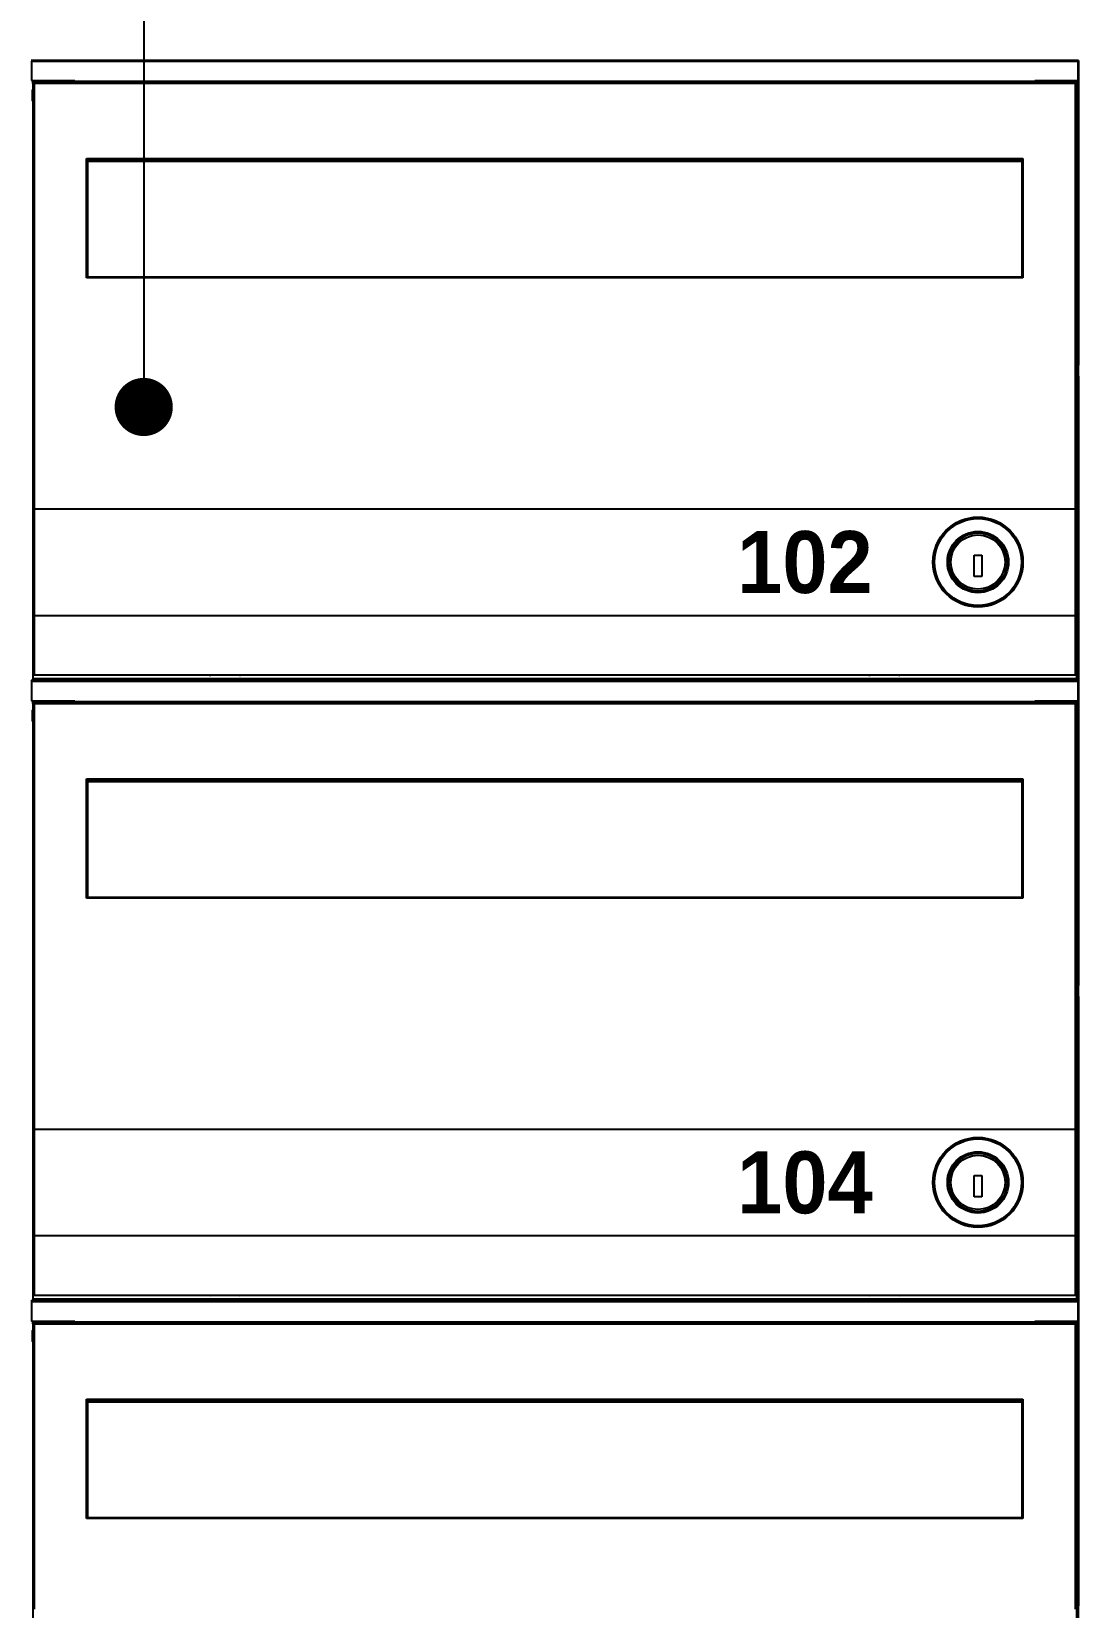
# Model space of a CAD drawing. Header units: millimetres. Extents: x 209 to 75467, y 6568 to 12199.
# Drawn here: x 74873.7 to 75008.7, y 7549.5 to 7752.8 of the extents above; entities that cross this region are included whole.
import ezdxf

# ---------------------------------------------------------------- set-up
doc = ezdxf.new("R2010")
doc.units = ezdxf.units.MM
doc.header["$MEASUREMENT"] = 0
doc.layers.add('A-XXXX-TXT1', color=3, linetype='CONTINUOUS', lineweight=25)
for name, color, linetype in [('ELEV1', 7, 'CONTINUOUS'), ('ELEV2', 9, 'CONTINUOUS'), ('SYMB', 7, 'CONTINUOUS')]:
    doc.layers.add(name, color=color, linetype=linetype)
doc.styles.add('돋움', font='')
doc.styles.get('돋움').set_extended_font_data('DotumChe')

msp = doc.modelspace()

# ---------------------------------------------------------------- linework, layer by layer
at = {"layer": 'ELEV1', "extrusion": (0, 1, 0)}
for p, q in [((74873.7, 7749.04), (74898, 7749.04)), ((74873.7, 7749.04), (74873.78, 7748.97)), ((75008.7, 7749.04), (74873.7, 7749.04)), ((74873.78, 7746.46), (74873.78, 7748.97)), ((74873.78, 7748.97), (75008.63, 7748.97)), ((74899.4, 7749.04), (74983, 7749.04)), ((74984.4, 7749.04), (75008.7, 7749.04)), ((75008.7, 7749.04), (75008.63, 7748.97)), ((75008.63, 7748.97), (75008.63, 7746.46)), ((75008.7, 7749.04), (75008.7, 7709.74)), ((75008.7, 7669.04), (75008.7, 7749.04)), ((74873.89, 7746.35), (74873.78, 7746.46)), ((74873.78, 7746.46), (74879.33, 7746.46)), ((74874.08, 7746.35), (74873.89, 7746.35)), ((74874.08, 7746.35), (74874.08, 7746.24)), ((74874.08, 7746.35), (75008.33, 7746.35)), ((74874.08, 7746.24), (75008.33, 7746.24)), ((74874.08, 7746.24), (74874.08, 7746.1)), ((74874.08, 7746.1), (75008.33, 7746.1)), ((74874.08, 7746.1), (74874.08, 7745.5)), ((74879.33, 7746.35), (74879.33, 7746.46)), ((75003.08, 7746.46), (75008.63, 7746.46)), ((75003.08, 7746.46), (75003.08, 7746.35)), ((75008.33, 7746.24), (75008.33, 7746.35)), ((75008.52, 7746.35), (75008.33, 7746.35)), ((75008.33, 7746.1), (75008.33, 7746.24)), ((75008.33, 7745.5), (75008.33, 7746.1)), ((75008.63, 7746.46), (75008.52, 7746.35)), ((74873.97, 7669.31), (74873.97, 7744.86)), ((74873.97, 7744.86), (74874.08, 7744.86)), ((74874.08, 7745.5), (74874.08, 7744.91)), ((74874.08, 7744.91), (74874.08, 7744.32)), ((74874.08, 7744.32), (74874.08, 7743.72)), ((74874.08, 7743.72), (74874.08, 7743.13)), ((75008.33, 7744.91), (75008.33, 7745.5)), ((75008.33, 7744.32), (75008.33, 7744.91)), ((75008.33, 7744.86), (75008.44, 7744.86)), ((75008.33, 7743.72), (75008.33, 7744.32)), ((75008.33, 7743.13), (75008.33, 7743.72)), ((75008.44, 7744.86), (75008.44, 7669.31)), ((74874.08, 7743.13), (74874.08, 7742.54)), ((74874.08, 7742.54), (74874.08, 7741.94)), ((74874.08, 7741.94), (74874.08, 7741.35)), ((75008.33, 7742.54), (75008.33, 7743.13)), ((75008.33, 7741.94), (75008.33, 7742.54)), ((75008.33, 7741.35), (75008.33, 7741.94)), ((74874.08, 7741.35), (74874.08, 7740.76)), ((74874.08, 7740.76), (74874.08, 7740.16)), ((74874.08, 7740.16), (74874.08, 7739.57)), ((74874.08, 7739.57), (74874.08, 7738.98)), ((75008.33, 7740.76), (75008.33, 7741.35)), ((75008.33, 7740.16), (75008.33, 7740.76)), ((75008.33, 7739.57), (75008.33, 7740.16)), ((75008.33, 7738.98), (75008.33, 7739.57)), ((74874.08, 7738.98), (74874.08, 7738.38)), ((74874.08, 7738.38), (74874.08, 7737.79)), ((74874.08, 7737.79), (74874.08, 7737.2)), ((75008.33, 7738.38), (75008.33, 7738.98)), ((75008.33, 7737.79), (75008.33, 7738.38)), ((75008.33, 7737.2), (75008.33, 7737.79)), ((74874.08, 7737.2), (74874.08, 7736.6)), ((74874.08, 7736.6), (74874.08, 7736.01)), ((74874.08, 7736.01), (74874.08, 7735.42)), ((74880.85, 7736.01), (74880.85, 7736.4)), ((74880.85, 7736.4), (75001.55, 7736.4)), ((74880.85, 7736.25), (74881, 7736.25)), ((74880.85, 7735.42), (74880.85, 7736.01)), ((74881, 7736.05), (74881, 7736.25)), ((74881, 7736.25), (75001.4, 7736.25)), ((74881, 7736.01), (74881, 7736.05)), ((74881, 7736.05), (75001.4, 7736.05)), ((74881, 7735.42), (74881, 7736.01)), ((75001.4, 7736.25), (75001.55, 7736.25)), ((75001.4, 7736.25), (75001.4, 7736.05)), ((75001.4, 7736.05), (75001.4, 7736.01)), ((75001.4, 7736.01), (75001.4, 7735.42)), ((75001.55, 7736.4), (75001.55, 7736.01)), ((75001.55, 7736.01), (75001.55, 7735.42)), ((75008.33, 7736.6), (75008.33, 7737.2)), ((75008.33, 7736.01), (75008.33, 7736.6)), ((75008.33, 7735.42), (75008.33, 7736.01)), ((74874.08, 7735.42), (74874.08, 7734.82)), ((74874.08, 7734.82), (74874.08, 7734.23)), ((74874.08, 7734.23), (74874.08, 7733.64)), ((74874.08, 7733.64), (74874.08, 7733.04)), ((74880.85, 7734.82), (74880.85, 7735.42)), ((74880.85, 7734.23), (74880.85, 7734.82)), ((74880.85, 7733.64), (74880.85, 7734.23)), ((74880.85, 7733.04), (74880.85, 7733.64)), ((74881, 7734.82), (74881, 7735.42)), ((74881, 7734.23), (74881, 7734.82)), ((74881, 7733.64), (74881, 7734.23)), ((74881, 7733.04), (74881, 7733.64)), ((75001.4, 7735.42), (75001.4, 7734.82)), ((75001.4, 7734.82), (75001.4, 7734.23)), ((75001.4, 7734.23), (75001.4, 7733.64)), ((75001.4, 7733.64), (75001.4, 7733.04)), ((75001.55, 7735.42), (75001.55, 7734.82)), ((75001.55, 7734.82), (75001.55, 7734.23)), ((75001.55, 7734.23), (75001.55, 7733.64)), ((75001.55, 7733.64), (75001.55, 7733.04)), ((75008.33, 7734.82), (75008.33, 7735.42)), ((75008.33, 7734.23), (75008.33, 7734.82)), ((75008.33, 7733.64), (75008.33, 7734.23)), ((75008.33, 7733.04), (75008.33, 7733.64)), ((74874.08, 7733.04), (74874.08, 7732.45)), ((74874.08, 7732.45), (74874.08, 7731.86)), ((74874.08, 7731.86), (74874.08, 7731.26)), ((74880.85, 7732.45), (74880.85, 7733.04)), ((74880.85, 7731.86), (74880.85, 7732.45)), ((74880.85, 7731.26), (74880.85, 7731.86)), ((74881, 7732.45), (74881, 7733.04)), ((74881, 7731.86), (74881, 7732.45)), ((74881, 7731.26), (74881, 7731.86)), ((75001.4, 7733.04), (75001.4, 7732.45)), ((75001.4, 7732.45), (75001.4, 7731.86)), ((75001.4, 7731.86), (75001.4, 7731.26)), ((75001.55, 7733.04), (75001.55, 7732.45)), ((75001.55, 7732.45), (75001.55, 7731.86)), ((75001.55, 7731.86), (75001.55, 7731.26)), ((75008.33, 7732.45), (75008.33, 7733.04)), ((75008.33, 7731.86), (75008.33, 7732.45)), ((75008.33, 7731.26), (75008.33, 7731.86)), ((74874.08, 7731.26), (74874.08, 7730.67)), ((74874.08, 7730.67), (74874.08, 7730.08)), ((74874.08, 7730.08), (74874.08, 7729.48)), ((74874.08, 7729.48), (74874.08, 7728.89)), ((74880.85, 7730.67), (74880.85, 7731.26)), ((74880.85, 7730.08), (74880.85, 7730.67)), ((74880.85, 7729.48), (74880.85, 7730.08)), ((74880.85, 7728.89), (74880.85, 7729.48)), ((74881, 7730.67), (74881, 7731.26)), ((74881, 7730.08), (74881, 7730.67)), ((74881, 7729.48), (74881, 7730.08)), ((74881, 7728.89), (74881, 7729.48)), ((75001.4, 7731.26), (75001.4, 7730.67)), ((75001.4, 7730.67), (75001.4, 7730.08)), ((75001.4, 7730.08), (75001.4, 7729.48)), ((75001.4, 7729.48), (75001.4, 7728.89)), ((75001.55, 7731.26), (75001.55, 7730.67)), ((75001.55, 7730.67), (75001.55, 7730.08)), ((75001.55, 7730.08), (75001.55, 7729.48)), ((75001.55, 7729.48), (75001.55, 7728.89)), ((75008.33, 7730.67), (75008.33, 7731.26)), ((75008.33, 7730.08), (75008.33, 7730.67)), ((75008.33, 7729.48), (75008.33, 7730.08)), ((75008.33, 7728.89), (75008.33, 7729.48)), ((74874.08, 7728.89), (74874.08, 7728.3)), ((74874.08, 7728.3), (74874.08, 7727.7)), ((74874.08, 7727.7), (74874.08, 7727.11)), ((74880.85, 7728.3), (74880.85, 7728.89)), ((74880.85, 7727.7), (74880.85, 7728.3)), ((74880.85, 7727.11), (74880.85, 7727.7)), ((74881, 7728.3), (74881, 7728.89)), ((74881, 7727.7), (74881, 7728.3)), ((74881, 7727.11), (74881, 7727.7)), ((75001.4, 7728.89), (75001.4, 7728.3)), ((75001.4, 7728.3), (75001.4, 7727.7)), ((75001.4, 7727.7), (75001.4, 7727.11)), ((75001.55, 7728.89), (75001.55, 7728.3)), ((75001.55, 7728.3), (75001.55, 7727.7)), ((75001.55, 7727.7), (75001.55, 7727.11)), ((75008.33, 7728.3), (75008.33, 7728.89)), ((75008.33, 7727.7), (75008.33, 7728.3)), ((75008.33, 7727.11), (75008.33, 7727.7)), ((74874.08, 7727.11), (74874.08, 7726.52)), ((74874.08, 7726.52), (74874.08, 7725.92)), ((74874.08, 7725.92), (74874.08, 7725.33)), ((74874.08, 7725.33), (74874.08, 7724.74)), ((74880.85, 7726.52), (74880.85, 7727.11)), ((74880.85, 7725.92), (74880.85, 7726.52)), ((74880.85, 7725.33), (74880.85, 7725.92)), ((74880.85, 7724.74), (74880.85, 7725.33)), ((74881, 7726.52), (74881, 7727.11)), ((74881, 7725.92), (74881, 7726.52)), ((74881, 7725.33), (74881, 7725.92)), ((74881, 7724.74), (74881, 7725.33)), ((75001.4, 7727.11), (75001.4, 7726.52)), ((75001.4, 7726.52), (75001.4, 7725.92)), ((75001.4, 7725.92), (75001.4, 7725.33)), ((75001.4, 7725.33), (75001.4, 7724.74)), ((75001.55, 7727.11), (75001.55, 7726.52)), ((75001.55, 7726.52), (75001.55, 7725.92)), ((75001.55, 7725.92), (75001.55, 7725.33)), ((75001.55, 7725.33), (75001.55, 7724.74)), ((75008.33, 7726.52), (75008.33, 7727.11)), ((75008.33, 7725.92), (75008.33, 7726.52)), ((75008.33, 7725.33), (75008.33, 7725.92)), ((75008.33, 7724.74), (75008.33, 7725.33)), ((74874.08, 7724.74), (74874.08, 7724.14)), ((74874.08, 7724.14), (74874.08, 7723.55)), ((74874.08, 7723.55), (74874.08, 7722.96)), ((74880.85, 7724.14), (74880.85, 7724.74)), ((74880.85, 7723.55), (74880.85, 7724.14)), ((74880.85, 7722.96), (74880.85, 7723.55)), ((74881, 7724.14), (74881, 7724.74)), ((74881, 7723.55), (74881, 7724.14)), ((74881, 7722.96), (74881, 7723.55)), ((75001.4, 7724.74), (75001.4, 7724.14)), ((75001.4, 7724.14), (75001.4, 7723.55)), ((75001.4, 7723.55), (75001.4, 7722.96)), ((75001.55, 7724.74), (75001.55, 7724.14)), ((75001.55, 7724.14), (75001.55, 7723.55)), ((75001.55, 7723.55), (75001.55, 7722.96)), ((75008.33, 7724.14), (75008.33, 7724.74)), ((75008.33, 7723.55), (75008.33, 7724.14)), ((75008.33, 7722.96), (75008.33, 7723.55)), ((74874.08, 7722.96), (74874.08, 7722.36)), ((74874.08, 7722.36), (74874.08, 7721.77)), ((74874.08, 7721.77), (74874.08, 7721.18)), ((74880.85, 7722.36), (74880.85, 7722.96)), ((74880.85, 7721.77), (74880.85, 7722.36)), ((74880.85, 7721.18), (74880.85, 7721.77)), ((74881, 7722.36), (74881, 7722.96)), ((74881, 7721.77), (74881, 7722.36)), ((74881, 7721.33), (74881, 7721.77)), ((74881, 7721.15), (74881, 7721.33)), ((75001.4, 7722.96), (75001.4, 7722.36)), ((75001.4, 7722.36), (75001.4, 7721.77)), ((75001.4, 7721.77), (75001.4, 7721.33)), ((75001.4, 7721.33), (75001.4, 7721.15)), ((75001.55, 7722.96), (75001.55, 7722.36)), ((75001.55, 7722.36), (75001.55, 7721.77)), ((75001.55, 7721.77), (75001.55, 7721.18)), ((75008.33, 7722.36), (75008.33, 7722.96)), ((75008.33, 7721.77), (75008.33, 7722.36)), ((75008.33, 7721.18), (75008.33, 7721.77)), ((74874.08, 7721.18), (74874.08, 7720.59)), ((74874.08, 7720.59), (74874.08, 7719.99)), ((74874.08, 7719.99), (74874.08, 7719.4)), ((74874.08, 7719.4), (74874.08, 7718.81)), ((74880.85, 7721), (74880.85, 7721.18)), ((75001.55, 7721), (74880.85, 7721)), ((74881, 7721.15), (75001.4, 7721.15)), ((75001.55, 7721.18), (75001.55, 7721)), ((75008.33, 7720.59), (75008.33, 7721.18)), ((75008.33, 7719.99), (75008.33, 7720.59)), ((75008.33, 7719.4), (75008.33, 7719.99)), ((75008.33, 7718.81), (75008.33, 7719.4)), ((74874.08, 7718.81), (74874.08, 7718.21)), ((74874.08, 7718.21), (74874.08, 7717.62)), ((74874.08, 7717.62), (74874.08, 7717.03)), ((75008.33, 7718.21), (75008.33, 7718.81)), ((75008.33, 7717.62), (75008.33, 7718.21)), ((75008.33, 7717.03), (75008.33, 7717.62)), ((74874.08, 7717.03), (74874.08, 7716.43)), ((74874.08, 7716.43), (74874.08, 7715.84)), ((74874.08, 7715.84), (74874.08, 7715.25)), ((74874.08, 7715.25), (74874.08, 7714.65)), ((75008.33, 7716.43), (75008.33, 7717.03)), ((75008.33, 7715.84), (75008.33, 7716.43)), ((75008.33, 7715.25), (75008.33, 7715.84)), ((75008.33, 7714.65), (75008.33, 7715.25)), ((74874.08, 7714.65), (74874.08, 7714.06)), ((74874.08, 7714.06), (74874.08, 7713.47)), ((74874.08, 7713.47), (74874.08, 7712.87)), ((75008.33, 7714.06), (75008.33, 7714.65)), ((75008.33, 7713.47), (75008.33, 7714.06)), ((75008.33, 7712.87), (75008.33, 7713.47)), ((74874.08, 7712.87), (74874.08, 7712.28)), ((74874.08, 7712.28), (74874.08, 7711.69)), ((74874.08, 7711.69), (74874.08, 7711.09)), ((74874.08, 7711.09), (74874.08, 7710.5)), ((75008.33, 7712.28), (75008.33, 7712.87)), ((75008.33, 7711.69), (75008.33, 7712.28)), ((75008.33, 7711.09), (75008.33, 7711.69)), ((75008.33, 7710.5), (75008.33, 7711.09)), ((74874.08, 7710.5), (74874.08, 7709.91)), ((74874.08, 7709.91), (74874.08, 7709.31)), ((74874.08, 7709.31), (74874.08, 7708.72)), ((75008.33, 7709.91), (75008.33, 7710.5)), ((75008.33, 7709.31), (75008.33, 7709.91)), ((75008.33, 7708.72), (75008.33, 7709.31)), ((74874.08, 7708.72), (74874.08, 7708.13)), ((74874.08, 7708.13), (74874.08, 7707.53)), ((74874.08, 7707.53), (74874.08, 7706.94)), ((75008.33, 7708.13), (75008.33, 7708.72)), ((75008.33, 7707.53), (75008.33, 7708.13)), ((75008.33, 7706.94), (75008.33, 7707.53)), ((75008.7, 7708.34), (75008.7, 7669.04)), ((74874.08, 7706.94), (74874.08, 7706.35)), ((74874.08, 7706.35), (74874.08, 7705.75)), ((74874.08, 7705.75), (74874.08, 7705.16)), ((74874.08, 7705.16), (74874.08, 7704.57)), ((75008.33, 7706.35), (75008.33, 7706.94)), ((75008.33, 7705.75), (75008.33, 7706.35)), ((75008.33, 7705.16), (75008.33, 7705.75)), ((75008.33, 7704.57), (75008.33, 7705.16)), ((74874.08, 7704.57), (74874.08, 7703.97)), ((74874.08, 7703.97), (74874.08, 7703.38)), ((74874.08, 7703.38), (74874.08, 7702.79)), ((75008.33, 7703.97), (75008.33, 7704.57)), ((75008.33, 7703.38), (75008.33, 7703.97)), ((75008.33, 7702.79), (75008.33, 7703.38)), ((74874.08, 7702.79), (74874.08, 7702.19)), ((74874.08, 7702.19), (74874.08, 7701.6)), ((74874.08, 7701.6), (74874.08, 7701.01)), ((74874.08, 7701.01), (74874.08, 7700.41)), ((75008.33, 7702.19), (75008.33, 7702.79)), ((75008.33, 7701.6), (75008.33, 7702.19)), ((75008.33, 7701.01), (75008.33, 7701.6)), ((75008.33, 7700.41), (75008.33, 7701.01)), ((74874.08, 7700.41), (74874.08, 7699.82)), ((74874.08, 7699.82), (74874.08, 7699.23)), ((74874.08, 7699.23), (74874.08, 7698.63)), ((75008.33, 7699.82), (75008.33, 7700.41)), ((75008.33, 7699.23), (75008.33, 7699.82)), ((75008.33, 7698.63), (75008.33, 7699.23)), ((74874.08, 7698.63), (74874.08, 7698.04)), ((74874.08, 7698.04), (74874.08, 7697.45)), ((74874.08, 7697.45), (74874.08, 7696.86)), ((74874.08, 7696.86), (74874.08, 7696.26)), ((75008.33, 7698.04), (75008.33, 7698.63)), ((75008.33, 7697.45), (75008.33, 7698.04)), ((75008.33, 7696.86), (75008.33, 7697.45)), ((75008.33, 7696.26), (75008.33, 7696.86)), ((74874.08, 7696.26), (74874.08, 7695.67)), ((74874.08, 7695.67), (74874.08, 7695.08)), ((74874.08, 7695.08), (74874.08, 7694.48)), ((75008.33, 7695.67), (75008.33, 7696.26)), ((75008.33, 7695.08), (75008.33, 7695.67)), ((75008.33, 7694.48), (75008.33, 7695.08)), ((74874.08, 7694.48), (74874.08, 7693.89)), ((74874.08, 7693.89), (74874.08, 7693.3)), ((74874.08, 7693.3), (74874.08, 7692.7)), ((75008.33, 7693.89), (75008.33, 7694.48)), ((75008.33, 7693.3), (75008.33, 7693.89)), ((75008.33, 7692.7), (75008.33, 7693.3)), ((74874.08, 7692.7), (74874.08, 7692.11)), ((74874.08, 7692.11), (74874.08, 7691.52)), ((74874.08, 7691.52), (74874.08, 7691.22)), ((74874.08, 7691.22), (74874.08, 7677.48)), ((75008.33, 7692.11), (75008.33, 7692.7)), ((75008.33, 7691.52), (75008.33, 7692.11)), ((75008.33, 7691.22), (75008.33, 7691.52)), ((75008.33, 7677.48), (75008.33, 7691.22)), ((74995.25, 7685.23), (74996.25, 7685.23)), ((74995.25, 7682.48), (74995.25, 7685.23)), ((74996.25, 7685.23), (74996.25, 7682.48)), ((74992.11, 7683.45), (74992.06, 7683.45)), ((74992.1, 7683.3), (74992.15, 7683.3)), ((74999.35, 7683.3), (74999.41, 7683.3)), ((74999.45, 7683.45), (74999.39, 7683.45)), ((74996.25, 7682.48), (74995.25, 7682.48)), ((74874.08, 7677.48), (74874.08, 7677.18)), ((74874.08, 7677.18), (74874.08, 7676.59)), ((74874.08, 7676.59), (74874.08, 7676)), ((75008.33, 7677.18), (75008.33, 7677.48)), ((75008.33, 7676.59), (75008.33, 7677.18)), ((75008.33, 7676), (75008.33, 7676.59)), ((74874.08, 7676), (74874.08, 7675.4)), ((74874.08, 7675.4), (74874.08, 7674.81)), ((74874.08, 7674.81), (74874.08, 7674.22)), ((75008.33, 7675.4), (75008.33, 7676)), ((75008.33, 7674.81), (75008.33, 7675.4)), ((75008.33, 7674.22), (75008.33, 7674.81)), ((74874.08, 7674.22), (74874.08, 7673.62)), ((74874.08, 7673.62), (74874.08, 7673.03)), ((74874.08, 7673.03), (74874.08, 7672.44)), ((74874.08, 7672.44), (74874.08, 7671.85)), ((75008.33, 7673.62), (75008.33, 7674.22)), ((75008.33, 7673.03), (75008.33, 7673.62)), ((75008.33, 7672.44), (75008.33, 7673.03)), ((75008.33, 7671.85), (75008.33, 7672.44)), ((74874.08, 7671.85), (74874.08, 7671.25)), ((74874.08, 7671.25), (74874.08, 7670.66)), ((74874.08, 7670.66), (74874.08, 7670.07)), ((75008.33, 7671.25), (75008.33, 7671.85)), ((75008.33, 7670.66), (75008.33, 7671.25)), ((75008.33, 7670.07), (75008.33, 7670.66)), ((74873.7, 7669.04), (74873.97, 7669.31)), ((74898, 7669.04), (74873.7, 7669.04)), ((74873.7, 7669.04), (75008.7, 7669.04)), ((74873.7, 7669.04), (74898, 7669.04)), ((74873.7, 7669.04), (74873.78, 7668.97)), ((75008.7, 7669.04), (74873.7, 7669.04)), ((74873.78, 7666.46), (74873.78, 7668.97)), ((74873.78, 7668.97), (75008.63, 7668.97)), ((75008.44, 7669.31), (74873.97, 7669.31)), ((74874.08, 7670.07), (74874.08, 7669.92)), ((74874.08, 7669.92), (74874.08, 7669.81)), ((74874.08, 7669.81), (75008.33, 7669.81)), ((74896.88, 7669.78), (74896.86, 7669.79)), ((74900.53, 7669.78), (74896.88, 7669.78)), ((74983, 7669.04), (74899.4, 7669.04)), ((74899.4, 7669.04), (74983, 7669.04)), ((74981.88, 7669.78), (74981.86, 7669.79)), ((74985.53, 7669.78), (74981.88, 7669.78)), ((75008.7, 7669.04), (74984.4, 7669.04)), ((74984.4, 7669.04), (75008.7, 7669.04)), ((75008.33, 7669.92), (75008.33, 7670.07)), ((75008.33, 7669.81), (75008.33, 7669.92)), ((75008.7, 7669.04), (75008.44, 7669.31)), ((75008.7, 7669.04), (75008.63, 7668.97)), ((75008.63, 7668.97), (75008.63, 7666.46)), ((75008.7, 7669.04), (75008.7, 7629.74)), ((75008.7, 7589.04), (75008.7, 7669.04)), ((74873.89, 7666.35), (74873.78, 7666.46)), ((74873.78, 7666.46), (74879.33, 7666.46)), ((74874.08, 7666.35), (74873.89, 7666.35)), ((74874.08, 7666.35), (74874.08, 7666.24)), ((74874.08, 7666.35), (75008.33, 7666.35)), ((74879.33, 7666.35), (74879.33, 7666.46)), ((75003.08, 7666.46), (75008.63, 7666.46)), ((75003.08, 7666.46), (75003.08, 7666.35)), ((75008.33, 7666.24), (75008.33, 7666.35)), ((75008.52, 7666.35), (75008.33, 7666.35)), ((75008.63, 7666.46), (75008.52, 7666.35)), ((74873.97, 7589.31), (74873.97, 7664.86)), ((74873.97, 7664.86), (74874.08, 7664.86)), ((74874.08, 7666.24), (75008.33, 7666.24)), ((74874.08, 7666.24), (74874.08, 7666.1)), ((74874.08, 7666.1), (75008.33, 7666.1)), ((74874.08, 7666.1), (74874.08, 7665.5)), ((74874.08, 7665.5), (74874.08, 7664.91)), ((74874.08, 7664.91), (74874.08, 7664.32)), ((74874.08, 7664.32), (74874.08, 7663.72)), ((75008.33, 7666.1), (75008.33, 7666.24)), ((75008.33, 7665.5), (75008.33, 7666.1)), ((75008.33, 7664.91), (75008.33, 7665.5)), ((75008.33, 7664.32), (75008.33, 7664.91)), ((75008.33, 7664.86), (75008.44, 7664.86)), ((75008.33, 7663.72), (75008.33, 7664.32)), ((75008.44, 7664.86), (75008.44, 7589.31)), ((74874.08, 7663.72), (74874.08, 7663.13)), ((74874.08, 7663.13), (74874.08, 7662.54)), ((74874.08, 7662.54), (74874.08, 7661.94)), ((75008.33, 7663.13), (75008.33, 7663.72)), ((75008.33, 7662.54), (75008.33, 7663.13)), ((75008.33, 7661.94), (75008.33, 7662.54)), ((74874.08, 7661.94), (74874.08, 7661.35)), ((74874.08, 7661.35), (74874.08, 7660.76)), ((74874.08, 7660.76), (74874.08, 7660.16)), ((75008.33, 7661.35), (75008.33, 7661.94)), ((75008.33, 7660.76), (75008.33, 7661.35)), ((75008.33, 7660.16), (75008.33, 7660.76)), ((74874.08, 7660.16), (74874.08, 7659.57)), ((74874.08, 7659.57), (74874.08, 7658.98)), ((74874.08, 7658.98), (74874.08, 7658.38)), ((74874.08, 7658.38), (74874.08, 7657.79)), ((75008.33, 7659.57), (75008.33, 7660.16)), ((75008.33, 7658.98), (75008.33, 7659.57)), ((75008.33, 7658.38), (75008.33, 7658.98)), ((75008.33, 7657.79), (75008.33, 7658.38)), ((74874.08, 7657.79), (74874.08, 7657.2)), ((74874.08, 7657.2), (74874.08, 7656.6)), ((74874.08, 7656.6), (74874.08, 7656.01)), ((74880.85, 7656.01), (74880.85, 7656.4)), ((74880.85, 7656.4), (75001.55, 7656.4)), ((74880.85, 7656.25), (74881, 7656.25)), ((74881, 7656.05), (74881, 7656.25)), ((74881, 7656.25), (75001.4, 7656.25)), ((75001.4, 7656.25), (75001.55, 7656.25)), ((75001.4, 7656.25), (75001.4, 7656.05)), ((75001.55, 7656.4), (75001.55, 7656.01)), ((75008.33, 7657.2), (75008.33, 7657.79)), ((75008.33, 7656.6), (75008.33, 7657.2)), ((75008.33, 7656.01), (75008.33, 7656.6)), ((74874.08, 7656.01), (74874.08, 7655.42)), ((74874.08, 7655.42), (74874.08, 7654.82)), ((74874.08, 7654.82), (74874.08, 7654.23)), ((74874.08, 7654.23), (74874.08, 7653.64)), ((74880.85, 7655.42), (74880.85, 7656.01)), ((74880.85, 7654.82), (74880.85, 7655.42)), ((74880.85, 7654.23), (74880.85, 7654.82)), ((74880.85, 7653.64), (74880.85, 7654.23)), ((74881, 7656.01), (74881, 7656.05)), ((74881, 7656.05), (75001.4, 7656.05)), ((74881, 7655.42), (74881, 7656.01)), ((74881, 7654.82), (74881, 7655.42)), ((74881, 7654.23), (74881, 7654.82)), ((74881, 7653.64), (74881, 7654.23)), ((75001.4, 7656.05), (75001.4, 7656.01)), ((75001.4, 7656.01), (75001.4, 7655.42)), ((75001.4, 7655.42), (75001.4, 7654.82)), ((75001.4, 7654.82), (75001.4, 7654.23)), ((75001.4, 7654.23), (75001.4, 7653.64)), ((75001.55, 7656.01), (75001.55, 7655.42)), ((75001.55, 7655.42), (75001.55, 7654.82)), ((75001.55, 7654.82), (75001.55, 7654.23)), ((75001.55, 7654.23), (75001.55, 7653.64)), ((75008.33, 7655.42), (75008.33, 7656.01)), ((75008.33, 7654.82), (75008.33, 7655.42)), ((75008.33, 7654.23), (75008.33, 7654.82)), ((75008.33, 7653.64), (75008.33, 7654.23)), ((74874.08, 7653.64), (74874.08, 7653.04)), ((74874.08, 7653.04), (74874.08, 7652.45)), ((74874.08, 7652.45), (74874.08, 7651.86)), ((74880.85, 7653.04), (74880.85, 7653.64)), ((74880.85, 7652.45), (74880.85, 7653.04)), ((74880.85, 7651.86), (74880.85, 7652.45)), ((74881, 7653.04), (74881, 7653.64)), ((74881, 7652.45), (74881, 7653.04)), ((74881, 7651.86), (74881, 7652.45)), ((75001.4, 7653.64), (75001.4, 7653.04)), ((75001.4, 7653.04), (75001.4, 7652.45)), ((75001.4, 7652.45), (75001.4, 7651.86)), ((75001.55, 7653.64), (75001.55, 7653.04)), ((75001.55, 7653.04), (75001.55, 7652.45)), ((75001.55, 7652.45), (75001.55, 7651.86)), ((75008.33, 7653.04), (75008.33, 7653.64)), ((75008.33, 7652.45), (75008.33, 7653.04)), ((75008.33, 7651.86), (75008.33, 7652.45)), ((74874.08, 7651.86), (74874.08, 7651.26)), ((74874.08, 7651.26), (74874.08, 7650.67)), ((74874.08, 7650.67), (74874.08, 7650.08)), ((74880.85, 7651.26), (74880.85, 7651.86)), ((74880.85, 7650.67), (74880.85, 7651.26)), ((74880.85, 7650.08), (74880.85, 7650.67)), ((74881, 7651.26), (74881, 7651.86)), ((74881, 7650.67), (74881, 7651.26)), ((74881, 7650.08), (74881, 7650.67)), ((75001.4, 7651.86), (75001.4, 7651.26)), ((75001.4, 7651.26), (75001.4, 7650.67)), ((75001.4, 7650.67), (75001.4, 7650.08)), ((75001.55, 7651.86), (75001.55, 7651.26)), ((75001.55, 7651.26), (75001.55, 7650.67)), ((75001.55, 7650.67), (75001.55, 7650.08)), ((75008.33, 7651.26), (75008.33, 7651.86)), ((75008.33, 7650.67), (75008.33, 7651.26)), ((75008.33, 7650.08), (75008.33, 7650.67)), ((74874.08, 7650.08), (74874.08, 7649.48)), ((74874.08, 7649.48), (74874.08, 7648.89)), ((74874.08, 7648.89), (74874.08, 7648.3)), ((74874.08, 7648.3), (74874.08, 7647.7)), ((74880.85, 7649.48), (74880.85, 7650.08)), ((74880.85, 7648.89), (74880.85, 7649.48)), ((74880.85, 7648.3), (74880.85, 7648.89)), ((74880.85, 7647.7), (74880.85, 7648.3)), ((74881, 7649.48), (74881, 7650.08)), ((74881, 7648.89), (74881, 7649.48)), ((74881, 7648.3), (74881, 7648.89)), ((74881, 7647.7), (74881, 7648.3)), ((75001.4, 7650.08), (75001.4, 7649.48)), ((75001.4, 7649.48), (75001.4, 7648.89)), ((75001.4, 7648.89), (75001.4, 7648.3)), ((75001.4, 7648.3), (75001.4, 7647.7)), ((75001.55, 7650.08), (75001.55, 7649.48)), ((75001.55, 7649.48), (75001.55, 7648.89)), ((75001.55, 7648.89), (75001.55, 7648.3)), ((75001.55, 7648.3), (75001.55, 7647.7)), ((75008.33, 7649.48), (75008.33, 7650.08)), ((75008.33, 7648.89), (75008.33, 7649.48)), ((75008.33, 7648.3), (75008.33, 7648.89)), ((75008.33, 7647.7), (75008.33, 7648.3)), ((74874.08, 7647.7), (74874.08, 7647.11)), ((74874.08, 7647.11), (74874.08, 7646.52)), ((74874.08, 7646.52), (74874.08, 7645.92)), ((74880.85, 7647.11), (74880.85, 7647.7)), ((74880.85, 7646.52), (74880.85, 7647.11)), ((74880.85, 7645.92), (74880.85, 7646.52)), ((74881, 7647.11), (74881, 7647.7)), ((74881, 7646.52), (74881, 7647.11)), ((74881, 7645.92), (74881, 7646.52)), ((75001.4, 7647.7), (75001.4, 7647.11)), ((75001.4, 7647.11), (75001.4, 7646.52)), ((75001.4, 7646.52), (75001.4, 7645.92)), ((75001.55, 7647.7), (75001.55, 7647.11)), ((75001.55, 7647.11), (75001.55, 7646.52)), ((75001.55, 7646.52), (75001.55, 7645.92)), ((75008.33, 7647.11), (75008.33, 7647.7)), ((75008.33, 7646.52), (75008.33, 7647.11)), ((75008.33, 7645.92), (75008.33, 7646.52)), ((74874.08, 7645.92), (74874.08, 7645.33)), ((74874.08, 7645.33), (74874.08, 7644.74)), ((74874.08, 7644.74), (74874.08, 7644.14)), ((74874.08, 7644.14), (74874.08, 7643.55)), ((74880.85, 7645.33), (74880.85, 7645.92)), ((74880.85, 7644.74), (74880.85, 7645.33)), ((74880.85, 7644.14), (74880.85, 7644.74)), ((74880.85, 7643.55), (74880.85, 7644.14)), ((74881, 7645.33), (74881, 7645.92)), ((74881, 7644.74), (74881, 7645.33)), ((74881, 7644.14), (74881, 7644.74)), ((74881, 7643.55), (74881, 7644.14)), ((75001.4, 7645.92), (75001.4, 7645.33)), ((75001.4, 7645.33), (75001.4, 7644.74)), ((75001.4, 7644.74), (75001.4, 7644.14)), ((75001.4, 7644.14), (75001.4, 7643.55)), ((75001.55, 7645.92), (75001.55, 7645.33)), ((75001.55, 7645.33), (75001.55, 7644.74)), ((75001.55, 7644.74), (75001.55, 7644.14)), ((75001.55, 7644.14), (75001.55, 7643.55)), ((75008.33, 7645.33), (75008.33, 7645.92)), ((75008.33, 7644.74), (75008.33, 7645.33)), ((75008.33, 7644.14), (75008.33, 7644.74)), ((75008.33, 7643.55), (75008.33, 7644.14)), ((74874.08, 7643.55), (74874.08, 7642.96)), ((74874.08, 7642.96), (74874.08, 7642.36)), ((74874.08, 7642.36), (74874.08, 7641.77)), ((74880.85, 7642.96), (74880.85, 7643.55)), ((74880.85, 7642.36), (74880.85, 7642.96)), ((74880.85, 7641.77), (74880.85, 7642.36)), ((74881, 7642.96), (74881, 7643.55)), ((74881, 7642.36), (74881, 7642.96)), ((74881, 7641.77), (74881, 7642.36)), ((75001.4, 7643.55), (75001.4, 7642.96)), ((75001.4, 7642.96), (75001.4, 7642.36)), ((75001.4, 7642.36), (75001.4, 7641.77)), ((75001.55, 7643.55), (75001.55, 7642.96)), ((75001.55, 7642.96), (75001.55, 7642.36)), ((75001.55, 7642.36), (75001.55, 7641.77)), ((75008.33, 7642.96), (75008.33, 7643.55)), ((75008.33, 7642.36), (75008.33, 7642.96)), ((75008.33, 7641.77), (75008.33, 7642.36)), ((74874.08, 7641.77), (74874.08, 7641.18)), ((74874.08, 7641.18), (74874.08, 7640.59)), ((74874.08, 7640.59), (74874.08, 7639.99)), ((74874.08, 7639.99), (74874.08, 7639.4)), ((74880.85, 7641.18), (74880.85, 7641.77)), ((74880.85, 7641), (74880.85, 7641.18)), ((75001.55, 7641), (74880.85, 7641)), ((74881, 7641.33), (74881, 7641.77)), ((74881, 7641.15), (74881, 7641.33)), ((74881, 7641.15), (75001.4, 7641.15)), ((75001.4, 7641.77), (75001.4, 7641.33)), ((75001.4, 7641.33), (75001.4, 7641.15)), ((75001.55, 7641.77), (75001.55, 7641.18)), ((75001.55, 7641.18), (75001.55, 7641)), ((75008.33, 7641.18), (75008.33, 7641.77)), ((75008.33, 7640.59), (75008.33, 7641.18)), ((75008.33, 7639.99), (75008.33, 7640.59)), ((75008.33, 7639.4), (75008.33, 7639.99)), ((74874.08, 7639.4), (74874.08, 7638.81)), ((74874.08, 7638.81), (74874.08, 7638.21)), ((74874.08, 7638.21), (74874.08, 7637.62)), ((75008.33, 7638.81), (75008.33, 7639.4)), ((75008.33, 7638.21), (75008.33, 7638.81)), ((75008.33, 7637.62), (75008.33, 7638.21)), ((74874.08, 7637.62), (74874.08, 7637.03)), ((74874.08, 7637.03), (74874.08, 7636.43)), ((74874.08, 7636.43), (74874.08, 7635.84)), ((75008.33, 7637.03), (75008.33, 7637.62)), ((75008.33, 7636.43), (75008.33, 7637.03)), ((75008.33, 7635.84), (75008.33, 7636.43)), ((74874.08, 7635.84), (74874.08, 7635.25)), ((74874.08, 7635.25), (74874.08, 7634.65)), ((74874.08, 7634.65), (74874.08, 7634.06)), ((74874.08, 7634.06), (74874.08, 7633.47)), ((75008.33, 7635.25), (75008.33, 7635.84)), ((75008.33, 7634.65), (75008.33, 7635.25)), ((75008.33, 7634.06), (75008.33, 7634.65)), ((75008.33, 7633.47), (75008.33, 7634.06)), ((74874.08, 7633.47), (74874.08, 7632.87)), ((74874.08, 7632.87), (74874.08, 7632.28)), ((74874.08, 7632.28), (74874.08, 7631.69)), ((75008.33, 7632.87), (75008.33, 7633.47)), ((75008.33, 7632.28), (75008.33, 7632.87)), ((75008.33, 7631.69), (75008.33, 7632.28)), ((74874.08, 7631.69), (74874.08, 7631.09)), ((74874.08, 7631.09), (74874.08, 7630.5)), ((74874.08, 7630.5), (74874.08, 7629.91)), ((74874.08, 7629.91), (74874.08, 7629.31)), ((75008.33, 7631.09), (75008.33, 7631.69)), ((75008.33, 7630.5), (75008.33, 7631.09)), ((75008.33, 7629.91), (75008.33, 7630.5)), ((75008.33, 7629.31), (75008.33, 7629.91)), ((74874.08, 7629.31), (74874.08, 7628.72)), ((74874.08, 7628.72), (74874.08, 7628.13)), ((74874.08, 7628.13), (74874.08, 7627.53)), ((75008.33, 7628.72), (75008.33, 7629.31)), ((75008.33, 7628.13), (75008.33, 7628.72)), ((75008.33, 7627.53), (75008.33, 7628.13)), ((75008.7, 7628.34), (75008.7, 7589.04)), ((74874.08, 7627.53), (74874.08, 7626.94)), ((74874.08, 7626.94), (74874.08, 7626.35)), ((74874.08, 7626.35), (74874.08, 7625.75)), ((74874.08, 7625.75), (74874.08, 7625.16)), ((75008.33, 7626.94), (75008.33, 7627.53)), ((75008.33, 7626.35), (75008.33, 7626.94)), ((75008.33, 7625.75), (75008.33, 7626.35)), ((75008.33, 7625.16), (75008.33, 7625.75)), ((74874.08, 7625.16), (74874.08, 7624.57)), ((74874.08, 7624.57), (74874.08, 7623.97)), ((74874.08, 7623.97), (74874.08, 7623.38)), ((75008.33, 7624.57), (75008.33, 7625.16)), ((75008.33, 7623.97), (75008.33, 7624.57)), ((75008.33, 7623.38), (75008.33, 7623.97)), ((74874.08, 7623.38), (74874.08, 7622.79)), ((74874.08, 7622.79), (74874.08, 7622.19)), ((74874.08, 7622.19), (74874.08, 7621.6)), ((75008.33, 7622.79), (75008.33, 7623.38)), ((75008.33, 7622.19), (75008.33, 7622.79)), ((75008.33, 7621.6), (75008.33, 7622.19)), ((74874.08, 7621.6), (74874.08, 7621.01)), ((74874.08, 7621.01), (74874.08, 7620.41)), ((74874.08, 7620.41), (74874.08, 7619.82)), ((74874.08, 7619.82), (74874.08, 7619.23)), ((75008.33, 7621.01), (75008.33, 7621.6)), ((75008.33, 7620.41), (75008.33, 7621.01)), ((75008.33, 7619.82), (75008.33, 7620.41)), ((75008.33, 7619.23), (75008.33, 7619.82)), ((74874.08, 7619.23), (74874.08, 7618.63)), ((74874.08, 7618.63), (74874.08, 7618.04)), ((74874.08, 7618.04), (74874.08, 7617.45)), ((75008.33, 7618.63), (75008.33, 7619.23)), ((75008.33, 7618.04), (75008.33, 7618.63)), ((75008.33, 7617.45), (75008.33, 7618.04)), ((74874.08, 7617.45), (74874.08, 7616.86)), ((74874.08, 7616.86), (74874.08, 7616.26)), ((74874.08, 7616.26), (74874.08, 7615.67)), ((74874.08, 7615.67), (74874.08, 7615.08)), ((75008.33, 7616.86), (75008.33, 7617.45)), ((75008.33, 7616.26), (75008.33, 7616.86)), ((75008.33, 7615.67), (75008.33, 7616.26)), ((75008.33, 7615.08), (75008.33, 7615.67)), ((74874.08, 7615.08), (74874.08, 7614.48)), ((74874.08, 7614.48), (74874.08, 7613.89)), ((74874.08, 7613.89), (74874.08, 7613.3)), ((75008.33, 7614.48), (75008.33, 7615.08)), ((75008.33, 7613.89), (75008.33, 7614.48)), ((75008.33, 7613.3), (75008.33, 7613.89)), ((74874.08, 7613.3), (74874.08, 7612.7)), ((74874.08, 7612.7), (74874.08, 7612.11)), ((74874.08, 7612.11), (74874.08, 7611.52)), ((74874.08, 7611.52), (74874.08, 7611.22)), ((75008.33, 7612.7), (75008.33, 7613.3)), ((75008.33, 7612.11), (75008.33, 7612.7)), ((75008.33, 7611.52), (75008.33, 7612.11)), ((75008.33, 7611.22), (75008.33, 7611.52)), ((74874.08, 7611.22), (74874.08, 7597.48)), ((75008.33, 7597.48), (75008.33, 7611.22)), ((74992.11, 7603.45), (74992.06, 7603.45)), ((74995.25, 7605.23), (74996.25, 7605.23)), ((74995.25, 7602.48), (74995.25, 7605.23)), ((74996.25, 7605.23), (74996.25, 7602.48)), ((74999.45, 7603.45), (74999.39, 7603.45)), ((74992.1, 7603.3), (74992.15, 7603.3)), ((74996.25, 7602.48), (74995.25, 7602.48)), ((74999.35, 7603.3), (74999.41, 7603.3)), ((74874.08, 7597.48), (74874.08, 7597.18)), ((75008.33, 7597.18), (75008.33, 7597.48)), ((74874.08, 7597.18), (74874.08, 7596.59)), ((74874.08, 7596.59), (74874.08, 7596)), ((74874.08, 7596), (74874.08, 7595.4)), ((74874.08, 7595.4), (74874.08, 7594.81)), ((75008.33, 7596.59), (75008.33, 7597.18)), ((75008.33, 7596), (75008.33, 7596.59)), ((75008.33, 7595.4), (75008.33, 7596)), ((75008.33, 7594.81), (75008.33, 7595.4)), ((74874.08, 7594.81), (74874.08, 7594.22)), ((74874.08, 7594.22), (74874.08, 7593.62)), ((74874.08, 7593.62), (74874.08, 7593.03)), ((75008.33, 7594.22), (75008.33, 7594.81)), ((75008.33, 7593.62), (75008.33, 7594.22)), ((75008.33, 7593.03), (75008.33, 7593.62)), ((74874.08, 7593.03), (74874.08, 7592.44)), ((74874.08, 7592.44), (74874.08, 7591.85)), ((74874.08, 7591.85), (74874.08, 7591.25)), ((74874.08, 7591.25), (74874.08, 7590.66)), ((75008.33, 7592.44), (75008.33, 7593.03)), ((75008.33, 7591.85), (75008.33, 7592.44)), ((75008.33, 7591.25), (75008.33, 7591.85)), ((75008.33, 7590.66), (75008.33, 7591.25)), ((74873.7, 7589.04), (74873.97, 7589.31)), ((75008.44, 7589.31), (74873.97, 7589.31)), ((74874.08, 7590.66), (74874.08, 7590.07)), ((74874.08, 7590.07), (74874.08, 7589.92)), ((74874.08, 7589.92), (74874.08, 7589.81)), ((74874.08, 7589.81), (75008.33, 7589.81)), ((74896.88, 7589.78), (74896.86, 7589.79)), ((74900.53, 7589.78), (74896.88, 7589.78)), ((74981.88, 7589.78), (74981.86, 7589.79)), ((74985.53, 7589.78), (74981.88, 7589.78)), ((75008.33, 7590.07), (75008.33, 7590.66)), ((75008.33, 7589.92), (75008.33, 7590.07)), ((75008.33, 7589.81), (75008.33, 7589.92)), ((75008.7, 7589.04), (75008.44, 7589.31)), ((74898, 7589.04), (74873.7, 7589.04)), ((74873.7, 7589.04), (75008.7, 7589.04)), ((74873.7, 7589.04), (74898, 7589.04)), ((74873.7, 7589.04), (74873.78, 7588.97)), ((75008.7, 7589.04), (74873.7, 7589.04)), ((74873.78, 7586.46), (74873.78, 7588.97)), ((74873.78, 7588.97), (75008.63, 7588.97)), ((74983, 7589.04), (74899.4, 7589.04)), ((74899.4, 7589.04), (74983, 7589.04)), ((75008.7, 7589.04), (74984.4, 7589.04)), ((74984.4, 7589.04), (75008.7, 7589.04)), ((75008.7, 7589.04), (75008.63, 7588.97)), ((75008.63, 7588.97), (75008.63, 7586.46)), ((75008.7, 7589.04), (75008.7, 7549.74)), ((75008.7, 7509.04), (75008.7, 7589.04)), ((74873.89, 7586.35), (74873.78, 7586.46)), ((74873.78, 7586.46), (74879.33, 7586.46)), ((74874.08, 7586.35), (74873.89, 7586.35)), ((74874.08, 7586.35), (74874.08, 7586.24)), ((74874.08, 7586.35), (75008.33, 7586.35)), ((74874.08, 7586.24), (75008.33, 7586.24)), ((74874.08, 7586.24), (74874.08, 7586.1)), ((74874.08, 7586.1), (75008.33, 7586.1)), ((74874.08, 7586.1), (74874.08, 7585.5)), ((74874.08, 7585.5), (74874.08, 7584.91)), ((74879.33, 7586.35), (74879.33, 7586.46)), ((75003.08, 7586.46), (75008.63, 7586.46)), ((75003.08, 7586.46), (75003.08, 7586.35)), ((75008.33, 7586.24), (75008.33, 7586.35)), ((75008.52, 7586.35), (75008.33, 7586.35)), ((75008.33, 7586.1), (75008.33, 7586.24)), ((75008.33, 7585.5), (75008.33, 7586.1)), ((75008.33, 7584.91), (75008.33, 7585.5)), ((75008.63, 7586.46), (75008.52, 7586.35)), ((74873.97, 7509.31), (74873.97, 7584.86)), ((74873.97, 7584.86), (74874.08, 7584.86)), ((74874.08, 7584.91), (74874.08, 7584.32)), ((74874.08, 7584.32), (74874.08, 7583.72)), ((74874.08, 7583.72), (74874.08, 7583.13)), ((74874.08, 7583.13), (74874.08, 7582.54)), ((75008.33, 7584.32), (75008.33, 7584.91)), ((75008.33, 7584.86), (75008.44, 7584.86)), ((75008.33, 7583.72), (75008.33, 7584.32)), ((75008.33, 7583.13), (75008.33, 7583.72)), ((75008.33, 7582.54), (75008.33, 7583.13)), ((75008.44, 7584.86), (75008.44, 7509.31)), ((74874.08, 7582.54), (74874.08, 7581.94)), ((74874.08, 7581.94), (74874.08, 7581.35)), ((74874.08, 7581.35), (74874.08, 7580.76)), ((75008.33, 7581.94), (75008.33, 7582.54)), ((75008.33, 7581.35), (75008.33, 7581.94)), ((75008.33, 7580.76), (75008.33, 7581.35)), ((74874.08, 7580.76), (74874.08, 7580.16)), ((74874.08, 7580.16), (74874.08, 7579.57)), ((74874.08, 7579.57), (74874.08, 7578.98)), ((74874.08, 7578.98), (74874.08, 7578.38)), ((75008.33, 7580.16), (75008.33, 7580.76)), ((75008.33, 7579.57), (75008.33, 7580.16)), ((75008.33, 7578.98), (75008.33, 7579.57)), ((75008.33, 7578.38), (75008.33, 7578.98)), ((74874.08, 7578.38), (74874.08, 7577.79)), ((74874.08, 7577.79), (74874.08, 7577.2)), ((74874.08, 7577.2), (74874.08, 7576.6)), ((75008.33, 7577.79), (75008.33, 7578.38)), ((75008.33, 7577.2), (75008.33, 7577.79)), ((75008.33, 7576.6), (75008.33, 7577.2)), ((74874.08, 7576.6), (74874.08, 7576.01)), ((74874.08, 7576.01), (74874.08, 7575.42)), ((74874.08, 7575.42), (74874.08, 7574.82)), ((74880.85, 7576.01), (74880.85, 7576.4)), ((74880.85, 7576.4), (75001.55, 7576.4)), ((74880.85, 7576.25), (74881, 7576.25)), ((74880.85, 7575.42), (74880.85, 7576.01)), ((74880.85, 7574.82), (74880.85, 7575.42)), ((74881, 7576.05), (74881, 7576.25)), ((74881, 7576.25), (75001.4, 7576.25)), ((74881, 7576.01), (74881, 7576.05)), ((74881, 7576.05), (75001.4, 7576.05)), ((74881, 7575.42), (74881, 7576.01)), ((74881, 7574.82), (74881, 7575.42)), ((75001.4, 7576.25), (75001.55, 7576.25)), ((75001.4, 7576.25), (75001.4, 7576.05)), ((75001.4, 7576.05), (75001.4, 7576.01)), ((75001.4, 7576.01), (75001.4, 7575.42)), ((75001.4, 7575.42), (75001.4, 7574.82)), ((75001.55, 7576.4), (75001.55, 7576.01)), ((75001.55, 7576.01), (75001.55, 7575.42)), ((75001.55, 7575.42), (75001.55, 7574.82)), ((75008.33, 7576.01), (75008.33, 7576.6)), ((75008.33, 7575.42), (75008.33, 7576.01)), ((75008.33, 7574.82), (75008.33, 7575.42)), ((74874.08, 7574.82), (74874.08, 7574.23)), ((74874.08, 7574.23), (74874.08, 7573.64)), ((74874.08, 7573.64), (74874.08, 7573.04)), ((74874.08, 7573.04), (74874.08, 7572.45)), ((74880.85, 7574.23), (74880.85, 7574.82)), ((74880.85, 7573.64), (74880.85, 7574.23)), ((74880.85, 7573.04), (74880.85, 7573.64)), ((74880.85, 7572.45), (74880.85, 7573.04)), ((74881, 7574.23), (74881, 7574.82)), ((74881, 7573.64), (74881, 7574.23)), ((74881, 7573.04), (74881, 7573.64)), ((74881, 7572.45), (74881, 7573.04)), ((75001.4, 7574.82), (75001.4, 7574.23)), ((75001.4, 7574.23), (75001.4, 7573.64)), ((75001.4, 7573.64), (75001.4, 7573.04)), ((75001.4, 7573.04), (75001.4, 7572.45)), ((75001.55, 7574.82), (75001.55, 7574.23)), ((75001.55, 7574.23), (75001.55, 7573.64)), ((75001.55, 7573.64), (75001.55, 7573.04)), ((75001.55, 7573.04), (75001.55, 7572.45)), ((75008.33, 7574.23), (75008.33, 7574.82)), ((75008.33, 7573.64), (75008.33, 7574.23)), ((75008.33, 7573.04), (75008.33, 7573.64)), ((75008.33, 7572.45), (75008.33, 7573.04)), ((74874.08, 7572.45), (74874.08, 7571.86)), ((74874.08, 7571.86), (74874.08, 7571.26)), ((74874.08, 7571.26), (74874.08, 7570.67)), ((74880.85, 7571.86), (74880.85, 7572.45)), ((74880.85, 7571.26), (74880.85, 7571.86)), ((74880.85, 7570.67), (74880.85, 7571.26)), ((74881, 7571.86), (74881, 7572.45)), ((74881, 7571.26), (74881, 7571.86)), ((74881, 7570.67), (74881, 7571.26)), ((75001.4, 7572.45), (75001.4, 7571.86)), ((75001.4, 7571.86), (75001.4, 7571.26)), ((75001.4, 7571.26), (75001.4, 7570.67)), ((75001.55, 7572.45), (75001.55, 7571.86)), ((75001.55, 7571.86), (75001.55, 7571.26)), ((75001.55, 7571.26), (75001.55, 7570.67)), ((75008.33, 7571.86), (75008.33, 7572.45)), ((75008.33, 7571.26), (75008.33, 7571.86)), ((75008.33, 7570.67), (75008.33, 7571.26)), ((74874.08, 7570.67), (74874.08, 7570.08)), ((74874.08, 7570.08), (74874.08, 7569.48)), ((74874.08, 7569.48), (74874.08, 7568.89)), ((74874.08, 7568.89), (74874.08, 7568.3)), ((74880.85, 7570.08), (74880.85, 7570.67)), ((74880.85, 7569.48), (74880.85, 7570.08)), ((74880.85, 7568.89), (74880.85, 7569.48)), ((74880.85, 7568.3), (74880.85, 7568.89)), ((74881, 7570.08), (74881, 7570.67)), ((74881, 7569.48), (74881, 7570.08)), ((74881, 7568.89), (74881, 7569.48)), ((74881, 7568.3), (74881, 7568.89)), ((75001.4, 7570.67), (75001.4, 7570.08)), ((75001.4, 7570.08), (75001.4, 7569.48)), ((75001.4, 7569.48), (75001.4, 7568.89)), ((75001.4, 7568.89), (75001.4, 7568.3)), ((75001.55, 7570.67), (75001.55, 7570.08)), ((75001.55, 7570.08), (75001.55, 7569.48)), ((75001.55, 7569.48), (75001.55, 7568.89)), ((75001.55, 7568.89), (75001.55, 7568.3)), ((75008.33, 7570.08), (75008.33, 7570.67)), ((75008.33, 7569.48), (75008.33, 7570.08)), ((75008.33, 7568.89), (75008.33, 7569.48)), ((75008.33, 7568.3), (75008.33, 7568.89)), ((74874.08, 7568.3), (74874.08, 7567.7)), ((74874.08, 7567.7), (74874.08, 7567.11)), ((74874.08, 7567.11), (74874.08, 7566.52)), ((74880.85, 7567.7), (74880.85, 7568.3)), ((74880.85, 7567.11), (74880.85, 7567.7)), ((74880.85, 7566.52), (74880.85, 7567.11)), ((74881, 7567.7), (74881, 7568.3)), ((74881, 7567.11), (74881, 7567.7)), ((74881, 7566.52), (74881, 7567.11)), ((75001.4, 7568.3), (75001.4, 7567.7)), ((75001.4, 7567.7), (75001.4, 7567.11)), ((75001.4, 7567.11), (75001.4, 7566.52)), ((75001.55, 7568.3), (75001.55, 7567.7)), ((75001.55, 7567.7), (75001.55, 7567.11)), ((75001.55, 7567.11), (75001.55, 7566.52)), ((75008.33, 7567.7), (75008.33, 7568.3)), ((75008.33, 7567.11), (75008.33, 7567.7)), ((75008.33, 7566.52), (75008.33, 7567.11)), ((74874.08, 7566.52), (74874.08, 7565.92)), ((74874.08, 7565.92), (74874.08, 7565.33)), ((74874.08, 7565.33), (74874.08, 7564.74)), ((74874.08, 7564.74), (74874.08, 7564.14)), ((74880.85, 7565.92), (74880.85, 7566.52)), ((74880.85, 7565.33), (74880.85, 7565.92)), ((74880.85, 7564.74), (74880.85, 7565.33)), ((74880.85, 7564.14), (74880.85, 7564.74)), ((74881, 7565.92), (74881, 7566.52)), ((74881, 7565.33), (74881, 7565.92)), ((74881, 7564.74), (74881, 7565.33)), ((74881, 7564.14), (74881, 7564.74)), ((75001.4, 7566.52), (75001.4, 7565.92)), ((75001.4, 7565.92), (75001.4, 7565.33)), ((75001.4, 7565.33), (75001.4, 7564.74)), ((75001.4, 7564.74), (75001.4, 7564.14)), ((75001.55, 7566.52), (75001.55, 7565.92)), ((75001.55, 7565.92), (75001.55, 7565.33)), ((75001.55, 7565.33), (75001.55, 7564.74)), ((75001.55, 7564.74), (75001.55, 7564.14)), ((75008.33, 7565.92), (75008.33, 7566.52)), ((75008.33, 7565.33), (75008.33, 7565.92)), ((75008.33, 7564.74), (75008.33, 7565.33)), ((75008.33, 7564.14), (75008.33, 7564.74)), ((74874.08, 7564.14), (74874.08, 7563.55)), ((74874.08, 7563.55), (74874.08, 7562.96)), ((74874.08, 7562.96), (74874.08, 7562.36)), ((74880.85, 7563.55), (74880.85, 7564.14)), ((74880.85, 7562.96), (74880.85, 7563.55)), ((74880.85, 7562.36), (74880.85, 7562.96)), ((74881, 7563.55), (74881, 7564.14)), ((74881, 7562.96), (74881, 7563.55)), ((74881, 7562.36), (74881, 7562.96)), ((75001.4, 7564.14), (75001.4, 7563.55)), ((75001.4, 7563.55), (75001.4, 7562.96)), ((75001.4, 7562.96), (75001.4, 7562.36)), ((75001.55, 7564.14), (75001.55, 7563.55)), ((75001.55, 7563.55), (75001.55, 7562.96)), ((75001.55, 7562.96), (75001.55, 7562.36)), ((75008.33, 7563.55), (75008.33, 7564.14)), ((75008.33, 7562.96), (75008.33, 7563.55)), ((75008.33, 7562.36), (75008.33, 7562.96)), ((74874.08, 7562.36), (74874.08, 7561.77)), ((74874.08, 7561.77), (74874.08, 7561.18)), ((74874.08, 7561.18), (74874.08, 7560.59)), ((74880.85, 7561.77), (74880.85, 7562.36)), ((74880.85, 7561.18), (74880.85, 7561.77)), ((74880.85, 7561), (74880.85, 7561.18)), ((75001.55, 7561), (74880.85, 7561)), ((74881, 7561.77), (74881, 7562.36)), ((74881, 7561.33), (74881, 7561.77)), ((74881, 7561.15), (74881, 7561.33)), ((74881, 7561.15), (75001.4, 7561.15)), ((75001.4, 7562.36), (75001.4, 7561.77)), ((75001.4, 7561.77), (75001.4, 7561.33)), ((75001.4, 7561.33), (75001.4, 7561.15)), ((75001.55, 7562.36), (75001.55, 7561.77)), ((75001.55, 7561.77), (75001.55, 7561.18)), ((75001.55, 7561.18), (75001.55, 7561)), ((75008.33, 7561.77), (75008.33, 7562.36)), ((75008.33, 7561.18), (75008.33, 7561.77)), ((75008.33, 7560.59), (75008.33, 7561.18)), ((74874.08, 7560.59), (74874.08, 7559.99)), ((74874.08, 7559.99), (74874.08, 7559.4)), ((74874.08, 7559.4), (74874.08, 7558.81)), ((74874.08, 7558.81), (74874.08, 7558.21)), ((75008.33, 7559.99), (75008.33, 7560.59)), ((75008.33, 7559.4), (75008.33, 7559.99)), ((75008.33, 7558.81), (75008.33, 7559.4)), ((75008.33, 7558.21), (75008.33, 7558.81)), ((74874.08, 7558.21), (74874.08, 7557.62)), ((74874.08, 7557.62), (74874.08, 7557.03)), ((74874.08, 7557.03), (74874.08, 7556.43)), ((75008.33, 7557.62), (75008.33, 7558.21)), ((75008.33, 7557.03), (75008.33, 7557.62)), ((75008.33, 7556.43), (75008.33, 7557.03)), ((74874.08, 7556.43), (74874.08, 7555.84)), ((74874.08, 7555.84), (74874.08, 7555.25)), ((74874.08, 7555.25), (74874.08, 7554.65)), ((74874.08, 7554.65), (74874.08, 7554.06)), ((75008.33, 7555.84), (75008.33, 7556.43)), ((75008.33, 7555.25), (75008.33, 7555.84)), ((75008.33, 7554.65), (75008.33, 7555.25)), ((75008.33, 7554.06), (75008.33, 7554.65)), ((74874.08, 7554.06), (74874.08, 7553.47)), ((74874.08, 7553.47), (74874.08, 7552.87)), ((74874.08, 7552.87), (74874.08, 7552.28)), ((75008.33, 7553.47), (75008.33, 7554.06)), ((75008.33, 7552.87), (75008.33, 7553.47)), ((75008.33, 7552.28), (75008.33, 7552.87)), ((74874.08, 7552.28), (74874.08, 7551.69)), ((74874.08, 7551.69), (74874.08, 7551.09)), ((74874.08, 7551.09), (74874.08, 7550.5)), ((74874.08, 7550.5), (74874.08, 7549.91)), ((75008.33, 7551.69), (75008.33, 7552.28)), ((75008.33, 7551.09), (75008.33, 7551.69)), ((75008.33, 7550.5), (75008.33, 7551.09)), ((75008.33, 7549.91), (75008.33, 7550.5)), ((74874.08, 7549.91), (74874.08, 7549.31)), ((75008.33, 7549.31), (75008.33, 7549.91))]:
    msp.add_line(p, q, dxfattribs=at)
at = {"layer": 'ELEV1'}
for centre, radius in [((74995.75, 7684.35), 5.8), ((74995.75, 7684.35), 5.75), ((74995.75, 7684.35), 5.6), ((74995.75, 7684.35), 3.95), ((74995.75, 7684.35), 3.8), ((74995.75, 7684.35), 3.75), ((74995.75, 7684.35), 3.5), ((74995.75, 7604.35), 5.8), ((74995.75, 7604.35), 5.75), ((74995.75, 7604.35), 5.6), ((74995.75, 7604.35), 3.95), ((74995.75, 7604.35), 3.8), ((74995.75, 7604.35), 3.75), ((74995.75, 7604.35), 3.5)]:
    msp.add_circle(centre, radius, dxfattribs=at)
for centre, start, end in [((74896.86, 7671.54), 261.094, 270), ((74900.56, 7671.54), 269.2393, 279.3603), ((74981.86, 7671.54), 261.094, 270), ((74985.56, 7671.54), 269.2393, 279.3603), ((74896.86, 7591.54), 261.094, 270), ((74900.56, 7591.54), 269.2393, 279.3603), ((74981.86, 7591.54), 261.094, 270), ((74985.56, 7591.54), 269.2393, 279.3603)]:
    msp.add_arc(centre, 1.76, start, end, dxfattribs=at)
for centre, major_axis, start_param, end_param in [((74873.89, 7744.86), (0, -1.5), 1.570796, 3.089353), ((75008.52, 7744.86), (0, 1.5), 0.05224, 1.570796), ((74873.89, 7664.86), (0, -1.5), 1.570796, 3.089353), ((75008.52, 7664.86), (0, 1.5), 0.05224, 1.570796), ((74873.89, 7584.86), (0, -1.5), 1.570796, 3.089353), ((75008.52, 7584.86), (0, 1.5), 0.05224, 1.570796)]:
    msp.add_ellipse(centre, major_axis=major_axis, ratio=0.052408, start_param=start_param, end_param=end_param, dxfattribs=at)
for centre, major_axis in [((74873.9, 7744.54), (0, -0.75)), ((75008.51, 7744.54), (0, 0.75)), ((74873.9, 7664.54), (0, -0.75)), ((75008.51, 7664.54), (0, 0.75)), ((74873.9, 7584.54), (0, -0.75)), ((75008.51, 7584.54), (0, 0.75))]:
    msp.add_ellipse(centre, major_axis=major_axis, ratio=0.052408, dxfattribs=at)
at = {"layer": 'ELEV2', "extrusion": (0, 1, 0)}
for p, q in [((74874.08, 7691.22), (75008.33, 7691.22)), ((74874.08, 7677.48), (75008.33, 7677.48)), ((74874.08, 7611.22), (75008.33, 7611.22)), ((74874.08, 7597.48), (75008.33, 7597.48))]:
    msp.add_line(p, q, dxfattribs=at)
at = {"layer": 'SYMB'}
msp.add_line((74888.2, 7795.95), (74888.2, 7704.35), dxfattribs=at)
at = {"layer": 'SYMB', "const_width": 3.75}
msp.add_lwpolyline([(74886.33, 7704.35, 1), (74890.08, 7704.35, 1)], format="xyb", close=True, dxfattribs=at)

# ---------------------------------------------------------------- texts
at = {"layer": 'A-XXXX-TXT1', "char_height": 7.9955, "width": 1885.65, "attachment_point": 1, "style": '돋움'}
for s, insert in [('{\\fGulim|b1|i0|c129|p50;102}', (74964.72, 7688.35)), ('{\\fGulim|b1|i0|c129|p50;104}', (74964.72, 7608.35))]:
    msp.add_mtext(s, dxfattribs=dict(at, insert=insert))

doc.saveas('drawing.dxf')
